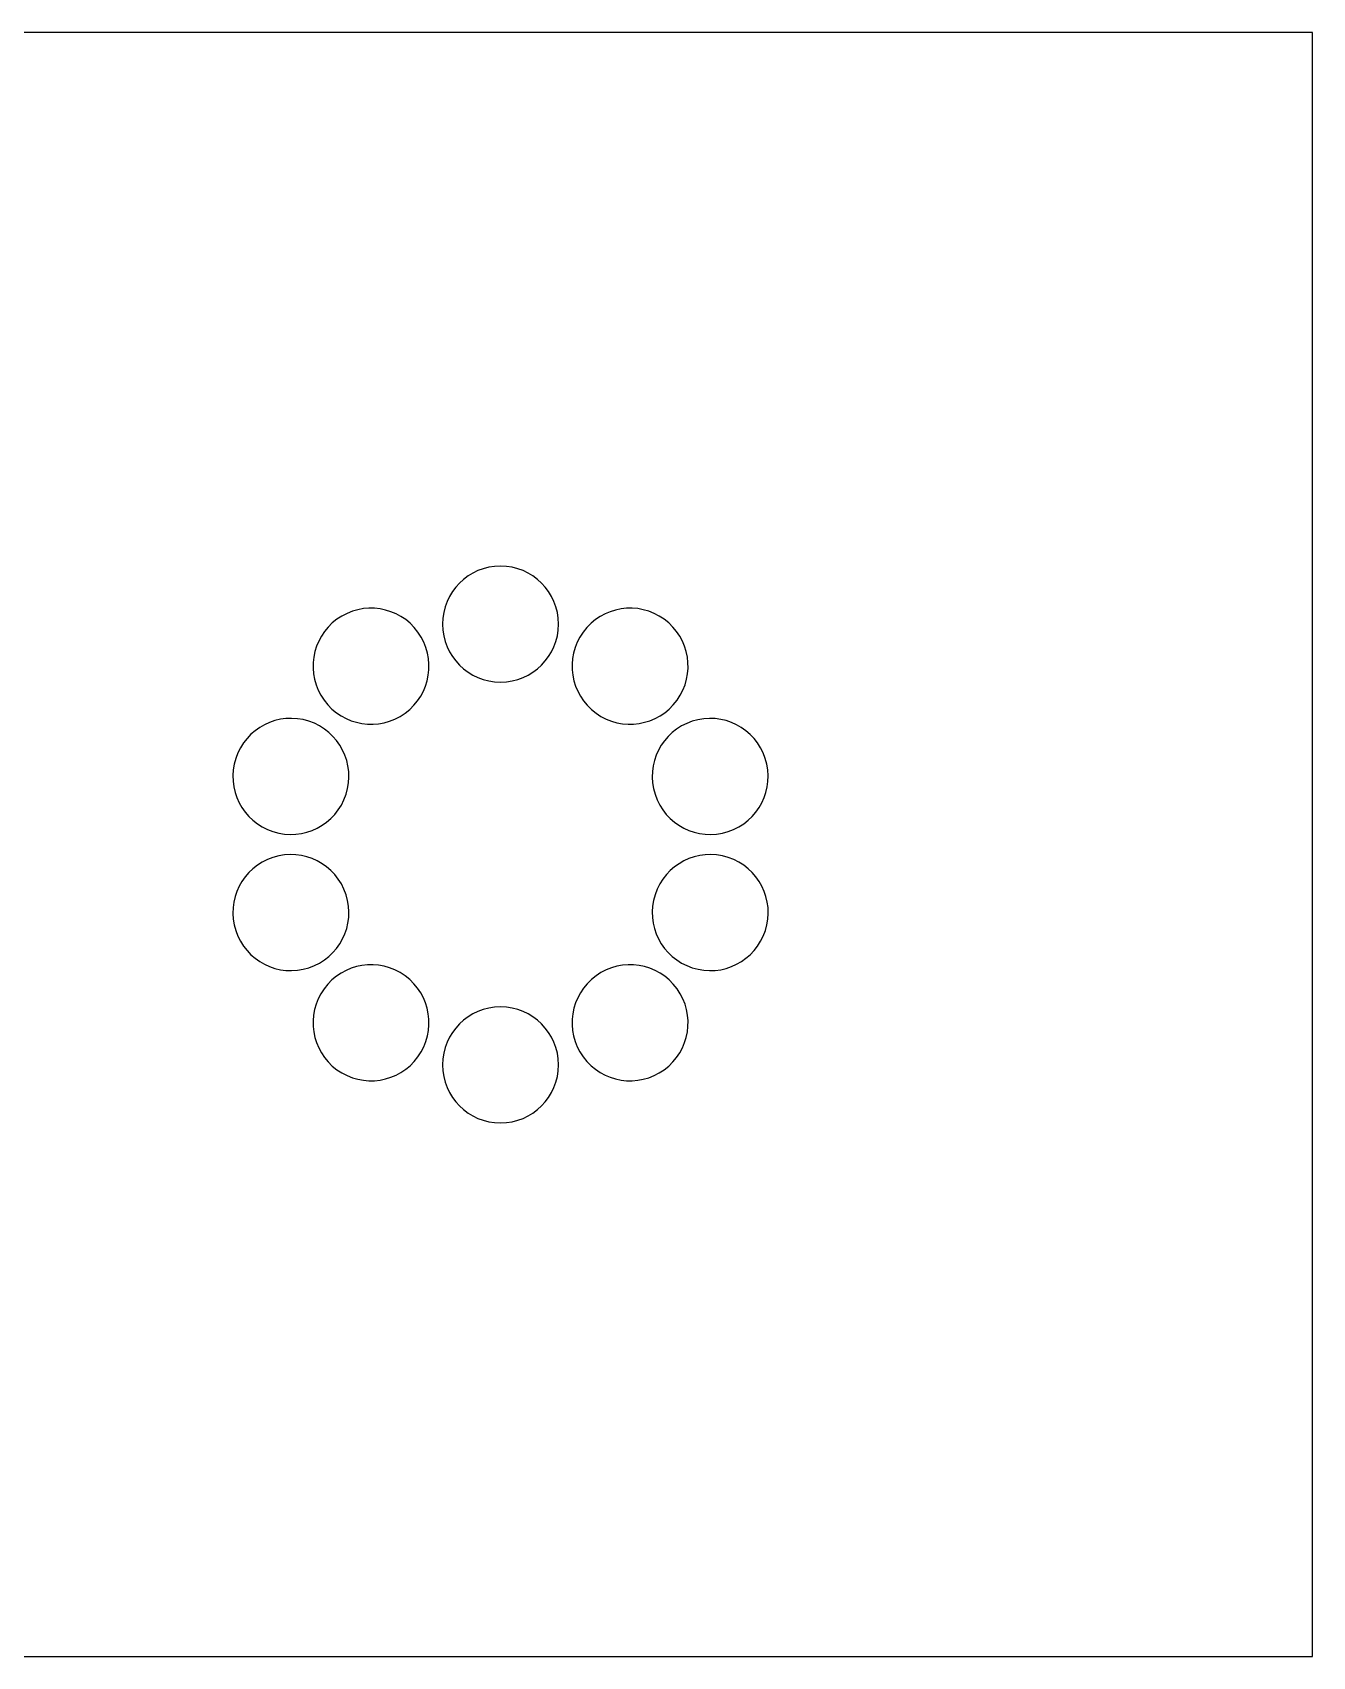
# Model space of a CAD drawing. Header units: centimetres. Extents: x -67.6 to -19.4, y -15.9 to 27.8.
# Drawn here: x -26.75 to -21.24, y 11.94 to 18.94 of the extents above; entities that cross this region are included whole.
import ezdxf

# ---------------------------------------------------------------- set-up
doc = ezdxf.new("R2010")
doc.units = ezdxf.units.CM
doc.header["$MEASUREMENT"] = 0
doc.layers.add('Layer 1', color=7, linetype='Continuous')

msp = doc.modelspace()

# ---------------------------------------------------------------- linework, layer by layer
at = {"layer": 'Layer 1', "color": 250, "lineweight": 25}
for points in [[(-28.23594, 18.93848), (-28.23594, 18.93848), (-21.23594, 18.93848), (-21.23594, 18.93848), (-21.23594, 18.93848), (-21.23594, 11.93848), (-21.23594, 11.93848), (-21.23594, 11.93848), (-28.23594, 11.93848), (-28.23594, 11.93848), (-28.23594, 11.93848), (-28.23594, 18.93848), (-28.23594, 18.93848)], [(-24.73595, 16.63848), (-24.59787, 16.63848), (-24.48595, 16.52655), (-24.48595, 16.38848), (-24.48595, 16.25041), (-24.59787, 16.13848), (-24.73595, 16.13848), (-24.87403, 16.13848), (-24.98595, 16.25041), (-24.98595, 16.38848), (-24.98595, 16.52655), (-24.87403, 16.63848), (-24.73595, 16.63848)], [(-25.44131, 16.40935), (-25.3296, 16.49051), (-25.17327, 16.46575), (-25.09211, 16.35404), (-25.01096, 16.24234), (-25.03571, 16.086), (-25.14742, 16.00484), (-25.25913, 15.92368), (-25.41546, 15.94845), (-25.49662, 16.06015), (-25.57778, 16.17185), (-25.55302, 16.32819), (-25.44131, 16.40935)], [(-24.03058, 16.40935), (-23.91887, 16.32819), (-23.89411, 16.17185), (-23.97527, 16.06015), (-24.05643, 15.94845), (-24.21276, 15.92368), (-24.32447, 16.00484), (-24.43618, 16.08601), (-24.46094, 16.24234), (-24.37978, 16.35405), (-24.29862, 16.46575), (-24.14229, 16.49051), (-24.03058, 16.40935)], [(-25.87739, 15.80937), (-25.83472, 15.94069), (-25.69369, 16.01255), (-25.56237, 15.96988), (-25.43106, 15.92721), (-25.35919, 15.78618), (-25.40186, 15.65486), (-25.44453, 15.52354), (-25.58557, 15.45168), (-25.71688, 15.49435), (-25.8482, 15.53702), (-25.92006, 15.67805), (-25.87739, 15.80937)], [(-23.59468, 15.8093), (-23.55201, 15.67798), (-23.62387, 15.53695), (-23.75519, 15.49428), (-23.8865, 15.45162), (-24.02754, 15.52347), (-24.07021, 15.65479), (-24.11287, 15.78612), (-24.04101, 15.92715), (-23.9097, 15.96981), (-23.77838, 16.01248), (-23.63735, 15.94062), (-23.59468, 15.8093)], [(-25.87739, 15.06761), (-25.92006, 15.19893), (-25.8482, 15.33996), (-25.71688, 15.38263), (-25.58557, 15.42529), (-25.44453, 15.35344), (-25.40187, 15.22212), (-25.3592, 15.09079), (-25.43106, 14.94976), (-25.56238, 14.9071), (-25.69369, 14.86443), (-25.83473, 14.93629), (-25.87739, 15.06761)], [(-23.59449, 15.06761), (-23.63716, 14.93629), (-23.7782, 14.86443), (-23.90951, 14.9071), (-24.04083, 14.94976), (-24.11269, 15.0908), (-24.07002, 15.22212), (-24.02736, 15.35344), (-23.88632, 15.42529), (-23.755, 15.38263), (-23.62369, 15.33996), (-23.55183, 15.19893), (-23.59449, 15.06761)], [(-25.4413, 14.46766), (-25.55301, 14.54882), (-25.57776, 14.70516), (-25.49661, 14.81686), (-25.41545, 14.92856), (-25.25911, 14.95333), (-25.1474, 14.87217), (-25.0357, 14.791), (-25.01094, 14.63467), (-25.0921, 14.52296), (-25.17325, 14.41126), (-25.32959, 14.3865), (-25.4413, 14.46766)], [(-24.03061, 14.46766), (-24.14232, 14.3865), (-24.29865, 14.41127), (-24.37981, 14.52297), (-24.46096, 14.63467), (-24.43621, 14.79101), (-24.3245, 14.87217), (-24.21279, 14.95333), (-24.05646, 14.92857), (-23.9753, 14.81686), (-23.89414, 14.70516), (-23.9189, 14.54882), (-24.03061, 14.46766)], [(-24.73595, 14.23848), (-24.87403, 14.23848), (-24.98595, 14.35041), (-24.98595, 14.48848), (-24.98595, 14.62655), (-24.87403, 14.73848), (-24.73595, 14.73848), (-24.59787, 14.73848), (-24.48595, 14.62655), (-24.48595, 14.48848), (-24.48595, 14.35041), (-24.59787, 14.23848), (-24.73595, 14.23848)]]:
    msp.add_open_spline(points, degree=3, knots=[0, 0, 0, 0, 0.25, 0.25, 0.25, 0.5, 0.5, 0.5, 0.75, 0.75, 0.75, 1, 1, 1, 1], dxfattribs=at)

doc.saveas('drawing.dxf')
